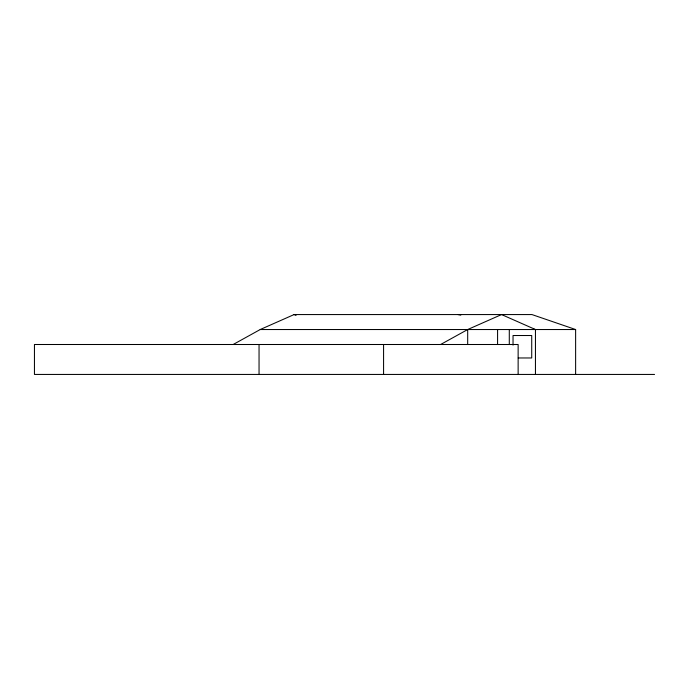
<?xml version="1.0" encoding="UTF-8"?>
<svg xmlns="http://www.w3.org/2000/svg" width="689" height="689" viewBox="0 0 689 689"><rect width="100%" height="100%" fill="white"/><g stroke="black" fill="none" stroke-linecap="round" stroke-linejoin="round"><path stroke-width="1.03" d="M233.166 344.5L260.218 329.531L294.1 314.563L531.942 314.563L575.625 329.531L575.625 374.437M440.624 344.5L467.685 329.531L501.566 314.563L535.448 329.531L535.448 374.437M260.218 329.531L575.625 329.531M518.231 357.97L531.719 357.97L531.719 335.517L513.038 335.517L513.038 345.137M654.55 374.437L34.45 374.437L34.45 344.5L518.137 344.5L518.137 374.437M457.884 314.563L460.795 315.123M533.51 329.161L535.448 329.531M294.1 314.563L296.037 315.424M509.292 329.531L509.292 344.5M497.579 329.531L497.579 344.5M467.685 329.531L467.685 344.5M383.575 344.5L383.575 374.437M259.047 344.5L259.047 374.437"/></g></svg>
